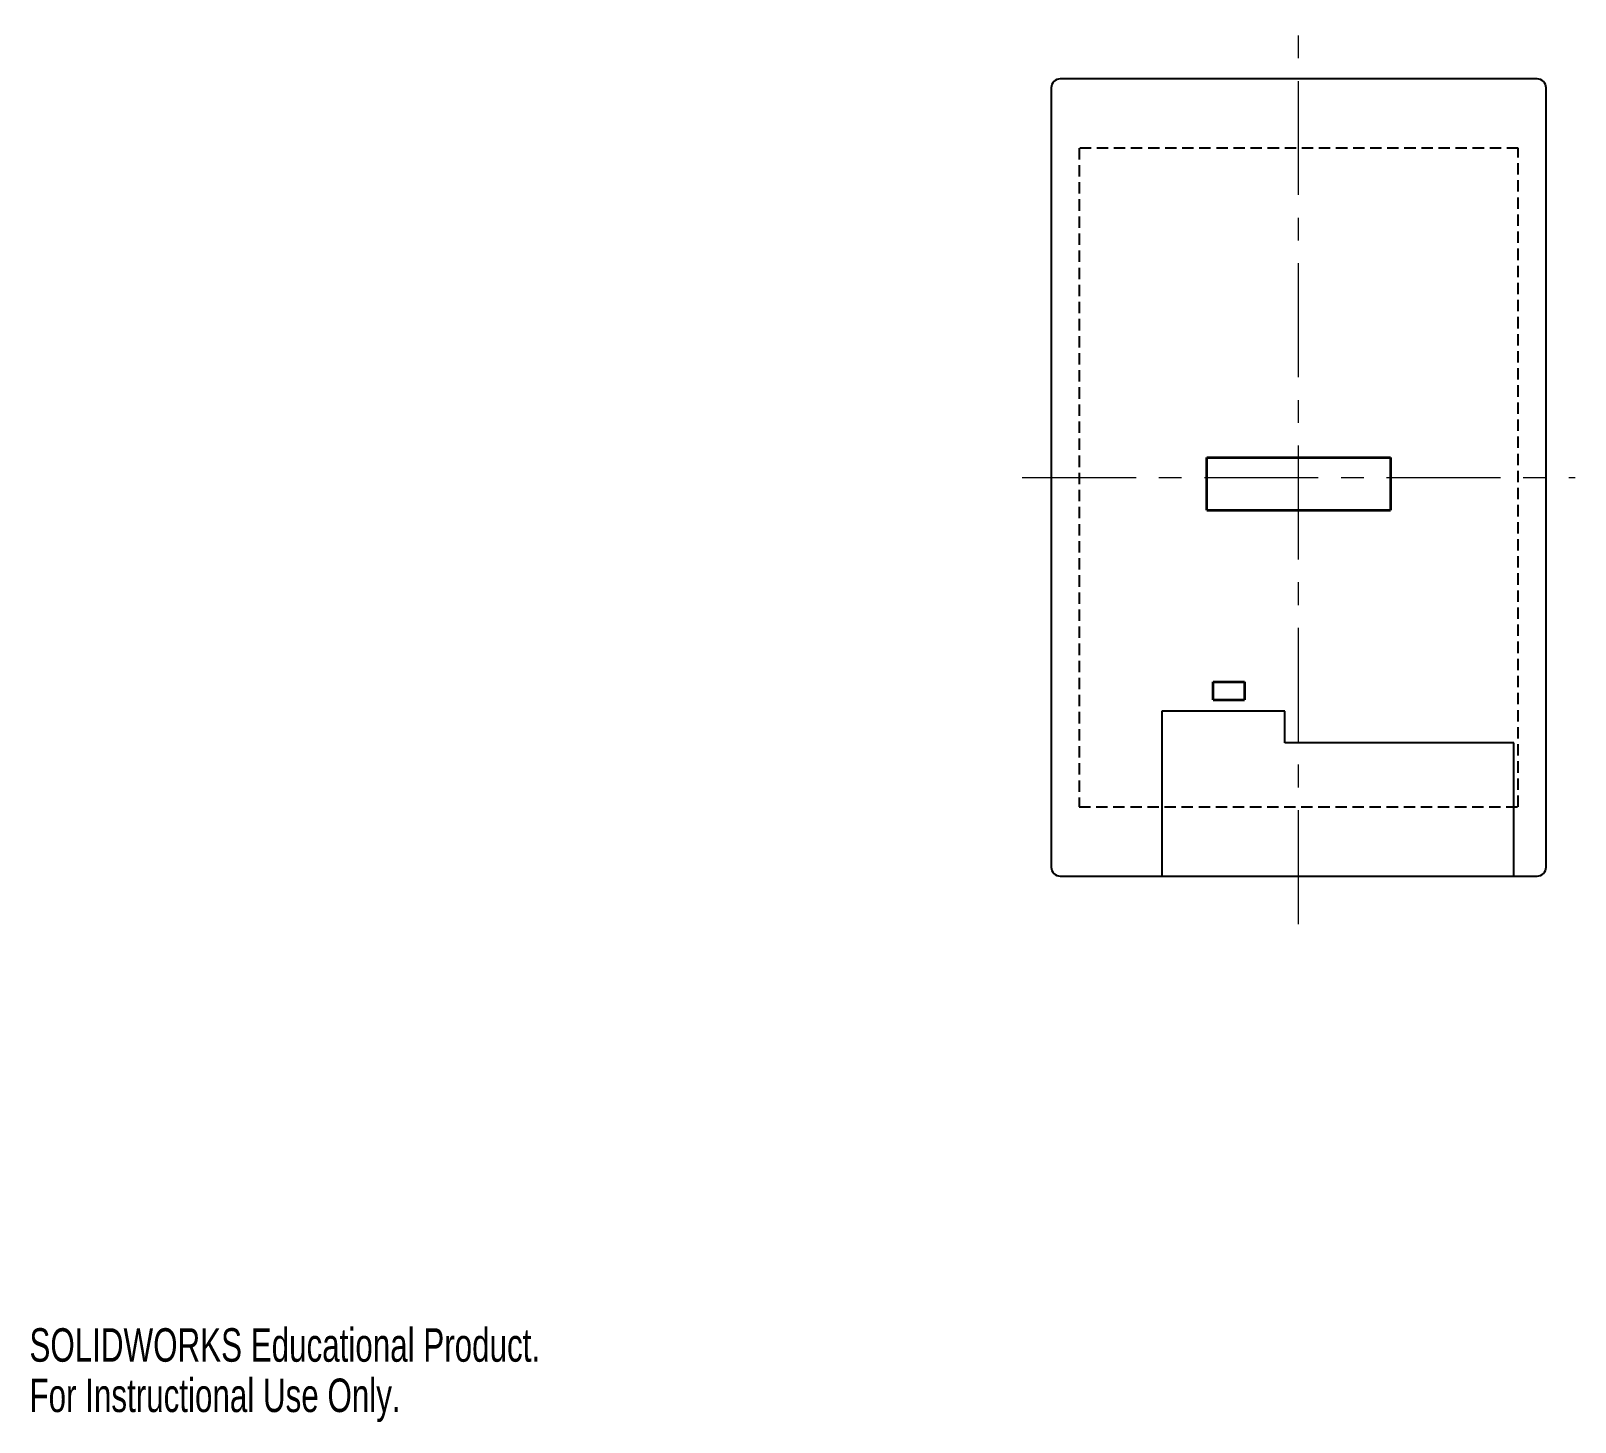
# Model space of a CAD drawing. Header units: millimetres. Extents: x 0 to 172, y 0 to 155.
import ezdxf

# ---------------------------------------------------------------- set-up
doc = ezdxf.new("R2010")
doc.units = ezdxf.units.MM
doc.linetypes.add('CENTERX2', pattern=[20.32, 12.7, -2.54, 2.54, -2.54])
doc.linetypes.add('HIDDEN', pattern=[1.905, 1.27, -0.635])
doc.layers.add('CONNECTORS', color=7, linetype='Continuous', lineweight=35)
doc.layers.add('CUTOUT', color=7, linetype='Continuous')
doc.styles.add('SLDTEXTSTYLE0', font='TXT', dxfattribs={"width": 0.7})

msp = doc.modelspace()

# ---------------------------------------------------------------- linework, layer by layer
at = {"color": 7, "linetype": 'CENTERX2', "lineweight": 18}
for p, q in [((141.51, 55.47), (141.51, 155.04)), ((110.68, 105.26), (172.34, 105.26))]:
    msp.add_line(p, q, dxfattribs=at)
at = {"color": 7, "linetype": 'Continuous', "lineweight": 25}
for p, q in [((113.92, 148.69), (113.92, 61.82)), ((168.1, 149.69), (114.92, 149.69)), ((169.1, 61.82), (169.1, 148.69)), ((114.92, 60.82), (168.1, 60.82))]:
    msp.add_line(p, q, dxfattribs=at)
at = {"color": 7, "linetype": 'HIDDEN', "lineweight": 25}
for p, q in [((165.99, 141.98), (117.03, 141.98)), ((117.03, 141.98), (117.03, 68.54)), ((165.99, 68.54), (165.99, 141.98)), ((117.03, 68.54), (165.99, 68.54))]:
    msp.add_line(p, q, dxfattribs=at)
at = {"color": 7, "linetype": 'Continuous', "lineweight": 25}
for centre, start, end in [((114.92, 148.69), 90, 180), ((168.1, 148.69), 0, 90), ((114.92, 61.82), 180, 270), ((168.1, 61.82), 270, 0)]:
    msp.add_arc(centre, 1, start, end, dxfattribs=at)
at = {"layer": 'CONNECTORS'}
for p, q in [((131.26, 101.63), (131.26, 107.48)), ((131.26, 107.48), (151.76, 107.48)), ((151.76, 107.48), (151.76, 101.63)), ((131.26, 101.63), (151.76, 101.63)), ((131.98, 80.48), (131.98, 82.48)), ((131.98, 82.48), (135.48, 82.48)), ((135.48, 82.48), (135.48, 80.48)), ((131.98, 80.48), (135.48, 80.48))]:
    msp.add_line(p, q, dxfattribs=at)
at = {"layer": 'CUTOUT'}
for p, q in [((126.26, 79.22), (126.26, 60.82)), ((139.98, 79.22), (126.26, 79.22)), ((139.98, 75.69), (139.98, 79.22)), ((165.51, 75.69), (139.98, 75.69)), ((165.51, 60.82), (165.51, 75.69)), ((126.26, 60.82), (165.51, 60.82))]:
    msp.add_line(p, q, dxfattribs=at)

# ---------------------------------------------------------------- texts
at = {"color": 7, "linetype": 'Continuous', "char_height": 3.7351, "attachment_point": 1, "style": 'SLDTEXTSTYLE0'}
for s, insert in [('SOLIDWORKS Educational Product.', (0, 10.42)), ('For Instructional Use Only.', (0, 4.81))]:
    msp.add_mtext(s, dxfattribs=dict(at, insert=insert))

doc.saveas('drawing.dxf')
